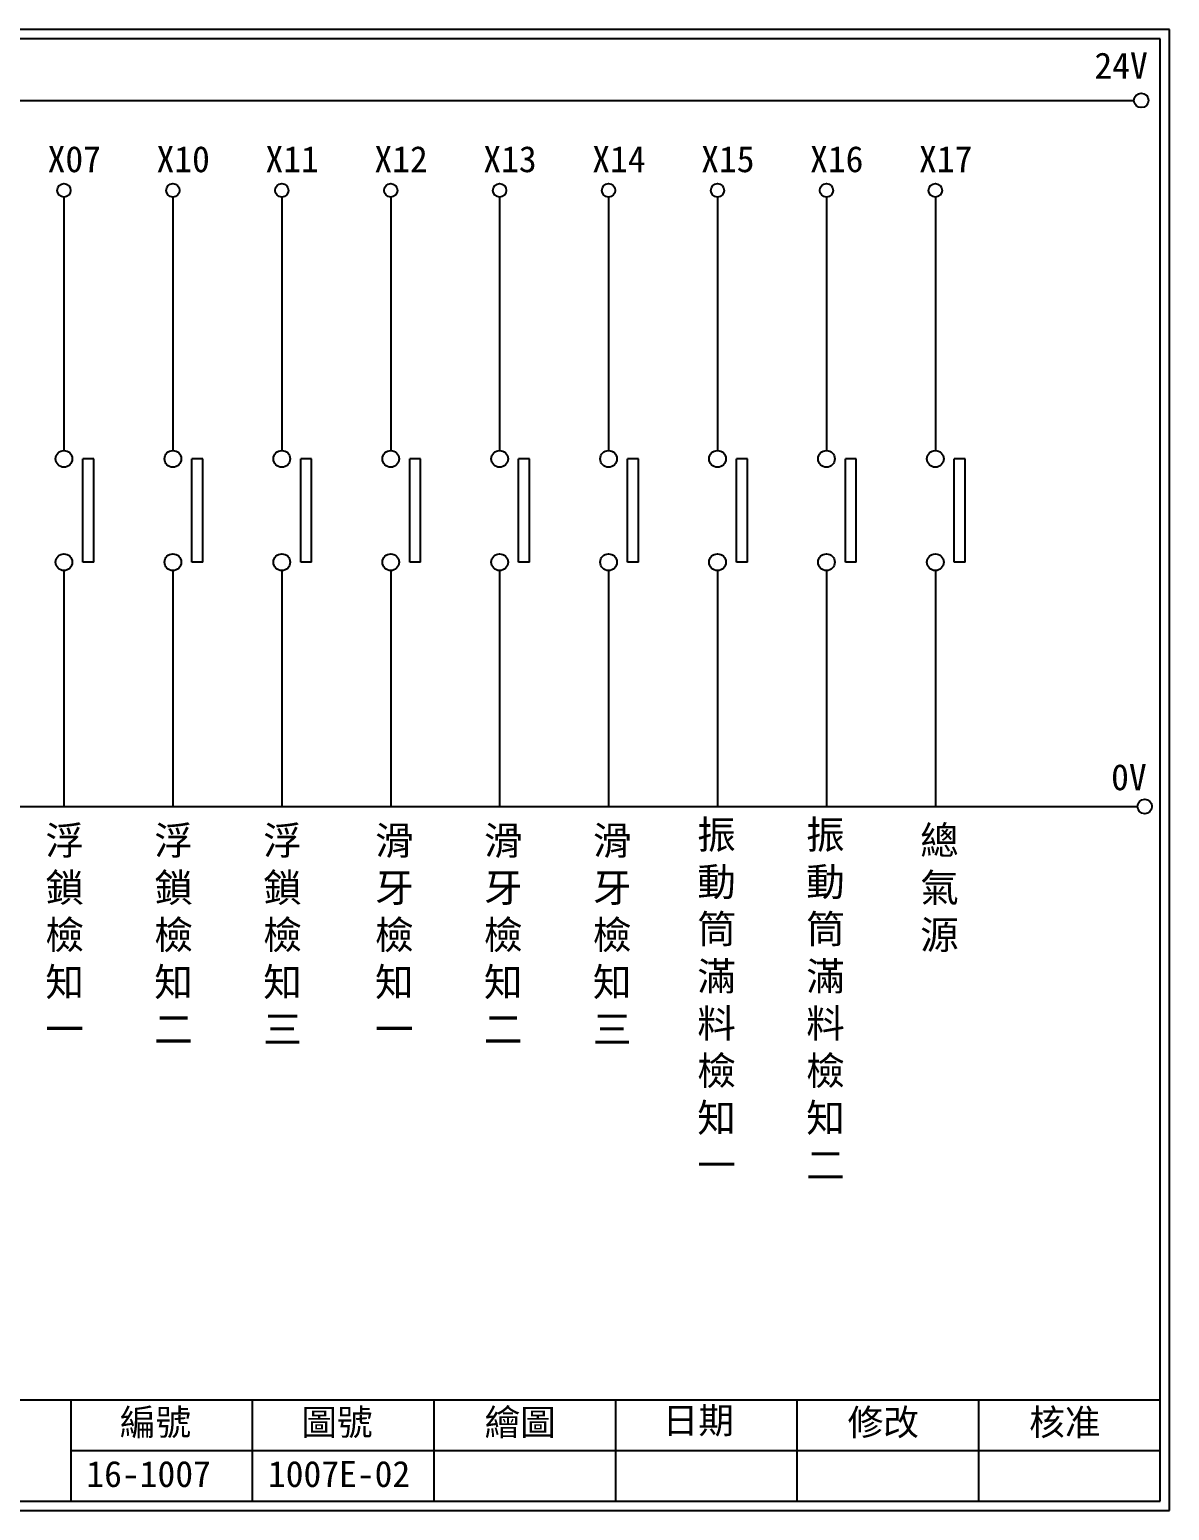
# Model space of a CAD drawing. Extents: x 325 to 612, y 3 to 207.
# Drawn here: x 455.4 to 612.3, y 3 to 207 of the extents above; entities that cross this region are included whole.
import ezdxf

# ---------------------------------------------------------------- set-up
doc = ezdxf.new("R2010")
doc.units = 0
doc.layers.get('0').update_dxf_attribs({"linetype": 'CONTINUOUS'})
doc.layers.add('圖框層', color=7, linetype='CONTINUOUS')
doc.layers.add('標尺寸層', color=3, linetype='CONTINUOUS')
doc.styles.add('CNS', font='romanc.shx', dxfattribs={"bigfont": 'chineset.shx'})
doc.styles.add('STSL', font='kaiu.ttf')

msp = doc.modelspace()

# ---------------------------------------------------------------- linework, layer by layer
at = {"color": 0}
for p, q in [((464.2, 147.84), (462.7, 147.84)), ((479.2, 147.84), (477.7, 147.84)), ((494.2, 147.84), (492.7, 147.84)), ((509.2, 147.84), (507.7, 147.84)), ((524.2, 147.84), (522.7, 147.84)), ((539.2, 147.84), (537.7, 147.84)), ((554.2, 147.84), (552.7, 147.84)), ((569.2, 147.84), (567.7, 147.84)), ((584.2, 147.84), (582.7, 147.84)), ((464.2, 133.61), (462.7, 133.61)), ((479.2, 133.61), (477.7, 133.61)), ((494.2, 133.61), (492.7, 133.61)), ((509.2, 133.61), (507.7, 133.61)), ((524.2, 133.61), (522.7, 133.61)), ((539.2, 133.61), (537.7, 133.61)), ((554.2, 133.61), (552.7, 133.61)), ((569.2, 133.61), (567.7, 133.61)), ((584.2, 133.61), (582.7, 133.61))]:
    msp.add_line(p, q, dxfattribs=at)
for centre in [(608.44, 197.22), (608.92, 99.96)]:
    msp.add_circle(centre, 1, dxfattribs=at)
at = {"layer": '圖框層', "color": 0}
for p, q in [((612.32, 206.97), (325.32, 206.97)), ((612.32, 3), (612.32, 206.97)), ((611.07, 205.72), (326.57, 205.72)), ((611.07, 4.25), (611.07, 205.72)), ((326.57, 18.25), (611.07, 18.25)), ((461.07, 4.25), (461.07, 18.25)), ((486.07, 4.25), (486.07, 18.25)), ((511.07, 4.25), (511.07, 18.25)), ((536.07, 4.25), (536.07, 18.25)), ((561.07, 4.25), (561.07, 18.25)), ((586.07, 4.25), (586.07, 18.25)), ((461.07, 11.25), (611.07, 11.25)), ((326.57, 4.25), (611.07, 4.25)), ((325.32, 3), (612.32, 3))]:
    msp.add_line(p, q, dxfattribs=at)
at = {"layer": '標尺寸層', "color": 0}
for p, q in [((329.84, 197.22), (607.44, 197.22)), ((460.09, 183.91), (460.09, 148.99)), ((475.09, 183.91), (475.09, 148.99)), ((490.09, 183.91), (490.09, 148.99)), ((505.09, 183.91), (505.09, 148.99)), ((520.09, 183.91), (520.09, 148.99)), ((535.09, 183.91), (535.09, 148.99)), ((550.09, 183.91), (550.09, 148.99)), ((565.09, 183.91), (565.09, 148.99)), ((580.09, 183.91), (580.09, 148.99)), ((462.7, 133.61), (462.7, 147.84)), ((464.2, 133.61), (464.2, 147.84)), ((477.7, 133.61), (477.7, 147.84)), ((479.2, 133.61), (479.2, 147.84)), ((492.7, 133.61), (492.7, 147.84)), ((494.2, 133.61), (494.2, 147.84)), ((507.7, 133.61), (507.7, 147.84)), ((509.2, 133.61), (509.2, 147.84)), ((522.7, 133.61), (522.7, 147.84)), ((524.2, 133.61), (524.2, 147.84)), ((537.7, 133.61), (537.7, 147.84)), ((539.2, 133.61), (539.2, 147.84)), ((552.7, 133.61), (552.7, 147.84)), ((554.2, 133.61), (554.2, 147.84)), ((567.7, 133.61), (567.7, 147.84)), ((569.2, 133.61), (569.2, 147.84)), ((582.7, 133.61), (582.7, 147.84)), ((584.2, 133.61), (584.2, 147.84)), ((460.09, 132.46), (460.09, 99.96)), ((475.09, 132.46), (475.09, 99.96)), ((490.09, 132.46), (490.09, 99.96)), ((505.09, 132.46), (505.09, 99.96)), ((520.09, 132.46), (520.09, 99.96)), ((535.09, 132.46), (535.09, 99.96)), ((550.09, 132.46), (550.09, 99.96)), ((565.09, 132.46), (565.09, 99.96)), ((580.09, 132.46), (580.09, 99.96)), ((330.05, 99.96), (607.92, 99.96))]:
    msp.add_line(p, q, dxfattribs=at)
for centre, radius in [((460.09, 184.83), 0.92), ((475.09, 184.83), 0.92), ((490.09, 184.83), 0.92), ((505.09, 184.83), 0.92), ((520.09, 184.83), 0.92), ((535.09, 184.83), 0.92), ((550.09, 184.83), 0.92), ((565.09, 184.83), 0.92), ((580.09, 184.83), 0.92), ((460.09, 147.84), 1.15), ((475.09, 147.84), 1.15), ((490.09, 147.84), 1.15), ((505.09, 147.84), 1.15), ((520.09, 147.84), 1.15), ((535.09, 147.84), 1.15), ((550.09, 147.84), 1.15), ((565.09, 147.84), 1.15), ((580.09, 147.84), 1.15), ((460.09, 133.61), 1.15), ((475.09, 133.61), 1.15), ((490.09, 133.61), 1.15), ((505.09, 133.61), 1.15), ((520.09, 133.61), 1.15), ((535.09, 133.61), 1.15), ((550.09, 133.61), 1.15), ((565.09, 133.61), 1.15), ((580.09, 133.61), 1.15)]:
    msp.add_circle(centre, radius, dxfattribs=at)

# ---------------------------------------------------------------- texts
at = {"layer": '圖框層', "color": 0, "style": 'STSL'}
for s, p in [('24V', (602, 200.22)), ('X07', (457.84, 187.33)), ('X10', (472.84, 187.33)), ('X11', (487.84, 187.33)), ('X12', (502.84, 187.33)), ('X13', (517.84, 187.33)), ('X14', (532.84, 187.33)), ('X15', (547.84, 187.33)), ('X16', (562.84, 187.33)), ('X17', (577.84, 187.33)), ('0V', (604.3, 102.2)), ('編號', (467.78, 13.34)), ('圖號', (492.78, 13.34)), ('繪圖', (518.01, 13.34)), ('日期', (542.54, 13.59)), ('修改', (568.01, 13.34)), ('核准', (593.01, 13.34)), ('16-1007', (463.18, 6.22)), ('1007E-02', (488.18, 6.22))]:
    msp.add_text(s, height=3.6, dxfattribs=at).set_placement(p)
at = {"layer": '標尺寸層', "color": 0, "char_height": 3.9, "width": 4.9608, "attachment_point": 1, "style": 'CNS'}
for s, insert in [('{\\fDFKai-SB|b0|i0|c136|p65;振動筒滿料檢知一}', (547.3, 98.03)), ('{\\fDFKai-SB|b0|i0|c136|p65;振動筒滿料檢知二}', (562.3, 98.03)), ('{\\fDFKai-SB|b0|i0|c136|p65;浮鎖檢知一}', (457.53, 97.23)), ('{\\fDFKai-SB|b0|i0|c136|p65;浮鎖檢知二}', (472.53, 97.23)), ('{\\fDFKai-SB|b0|i0|c136|p65;浮鎖檢知三}', (487.53, 97.23)), ('{\\fDFKai-SB|b0|i0|c136|p65;滑牙檢知一}', (502.92, 97.23)), ('{\\fDFKai-SB|b0|i0|c136|p65;滑牙檢知二}', (517.92, 97.23)), ('{\\fDFKai-SB|b0|i0|c136|p65;滑牙檢知三}', (532.92, 97.23)), ('{\\fDFKai-SB|b0|i0|c136|p65;總氣源}', (578, 97.23))]:
    msp.add_mtext(s, dxfattribs=dict(at, insert=insert))

doc.saveas('drawing.dxf')
